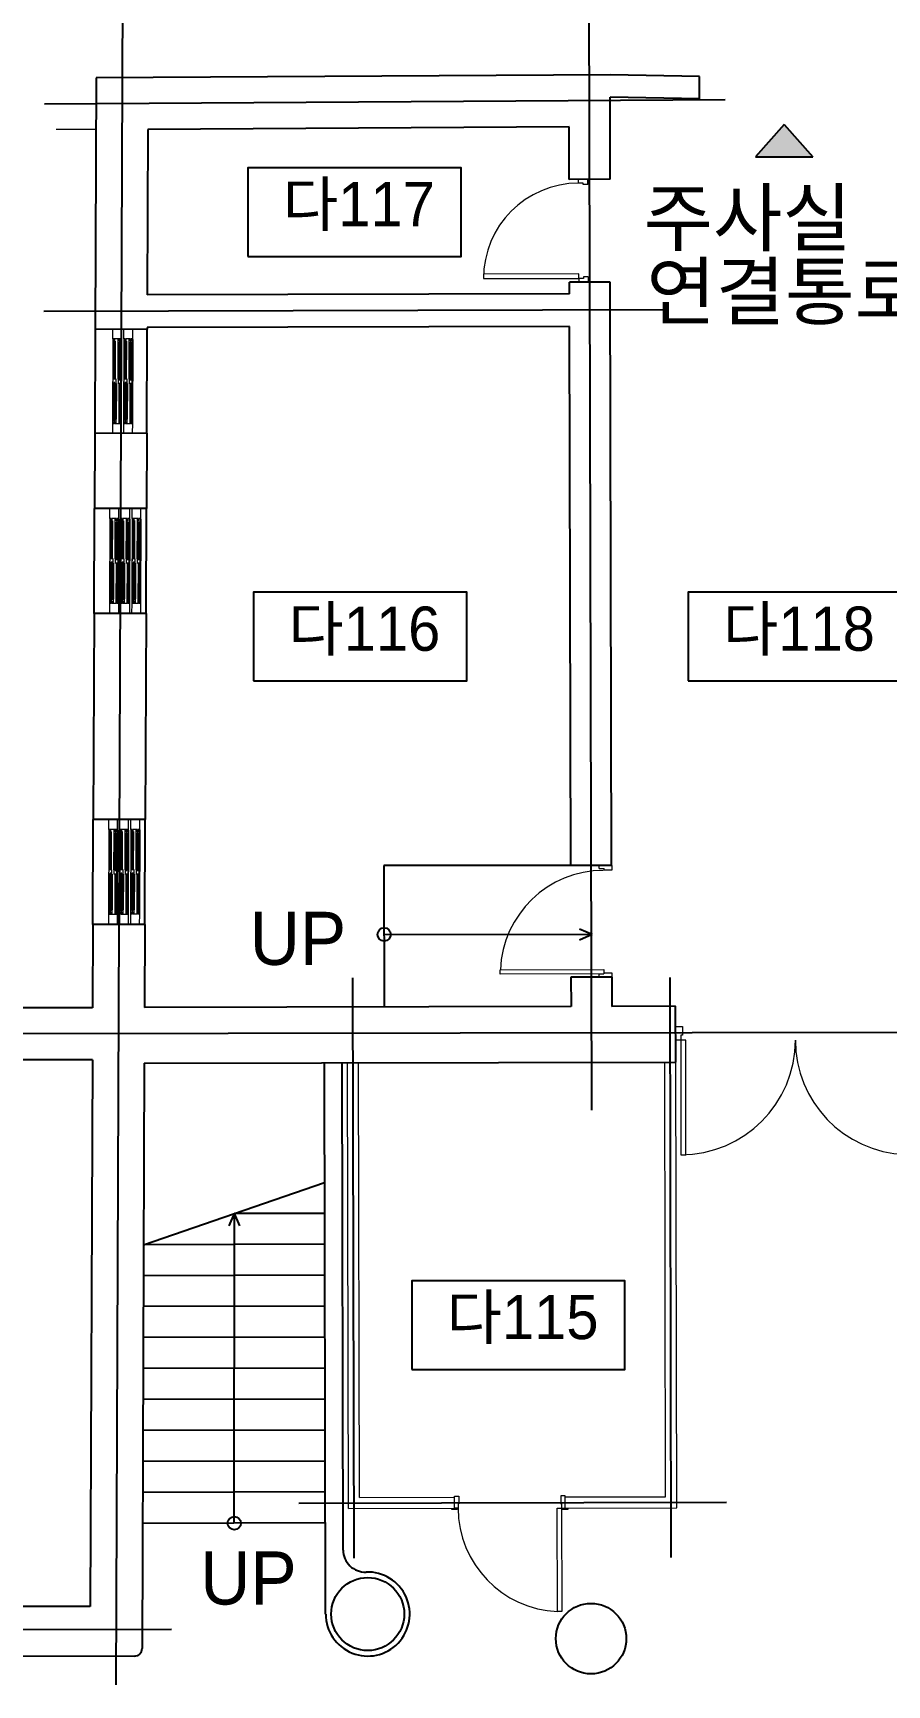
# Model space of a CAD drawing. Header units: millimetres. Extents: x 580267 to 706267, y 28800 to 115200.
# Drawn here: x 654966 to 662689, y 67968 to 82908 of the extents above; entities that cross this region are included whole.
import ezdxf
from ezdxf.enums import TextEntityAlignment as Align

# ---------------------------------------------------------------- set-up
doc = ezdxf.new("R2010")
doc.units = ezdxf.units.MM
doc.header["$LTSCALE"] = 5
doc.linetypes.add('ACAD_ISO03W100', pattern=[30, 12, -18])
for name, color, linetype, lineweight in [('ELE-1 (벽체 마감)', 3, 'Continuous', 9), ('ELE-2 (마감 창호)', 4, 'Continuous', 9), ('HID', 7, 'ACAD_ISO03W100', 9)]:
    doc.layers.add(name, color=color, linetype=linetype, lineweight=lineweight)
for name, color, linetype in [('text', 7, 'Continuous'), ('단면선', 2, 'Continuous'), ('입면', 7, 'Continuous'), ('입면선', 8, 'Continuous'), ('중심선', 1, 'Continuous')]:
    doc.layers.add(name, color=color, linetype=linetype)
doc.styles.get("Standard").update_dxf_attribs({"font": 'Gulim.ttf'})

msp = doc.modelspace()

# ---------------------------------------------------------------- linework, layer by layer
at = {"layer": 'ELE-1 (벽체 마감)'}
for p, q in [((657819.7, 69564), (657810.7, 73595)), ((657919.5, 69664.2), (657910.7, 73595.2)), ((660687.5, 69670.4), (660678.7, 73601.4)), ((660787.7, 69570.6), (660778.7, 73601.6)), ((657919.5, 69664.2), (658778.5, 69666.1)), ((658778.7, 69566.1), (658778.5, 69666.1)), ((659778.5, 69668.4), (660687.5, 69670.4)), ((659778.7, 69568.4), (659778.5, 69668.4)), ((657819.7, 69564), (658778.7, 69566.1)), ((659778.7, 69568.4), (660787.7, 69570.6))]:
    msp.add_line(p, q, dxfattribs=at)
at = {"layer": 'ELE-2 (마감 창호)'}
for p, q in [((659899.8, 81550.7), (659899.8, 81584.7)), ((659984.8, 81537.8), (659984.8, 81584.8)), ((659941.8, 81550.8), (659899.8, 81550.7)), ((659941.8, 81537.8), (659941.8, 81550.8)), ((659984.8, 81537.8), (659941.8, 81537.8)), ((659943.7, 80688.8), (659901.7, 80688.7)), ((659901.7, 80688.7), (659901.8, 80654.7)), ((659986.6, 80701.8), (659943.6, 80701.8)), ((659943.6, 80701.8), (659943.7, 80688.8)), ((659986.6, 80701.8), (659986.8, 80654.8)), ((655687.3, 80142.6), (655687.6, 80229.6)), ((655767.3, 80137.3), (655767.6, 80229.3)), ((655787.3, 80142.8), (655787.6, 80229.8)), ((655867.3, 80137.5), (655867.6, 80229.5)), ((655687.3, 80142.6), (655684.4, 79374.8)), ((655702.3, 80142.6), (655687.3, 80142.6)), ((655702.2, 80122.6), (655702.3, 80142.6)), ((655707.2, 80122.5), (655702.2, 80122.6)), ((655707.2, 80122.5), (655707.3, 80142.5)), ((655747.3, 80142.4), (655707.3, 80142.5)), ((655736.2, 80102.4), (655736.3, 80141.4)), ((655744.7, 80102.4), (655736.2, 80102.4)), ((655746.3, 80141.4), (655736.3, 80141.4)), ((655745.7, 80112.4), (655744.7, 80102.4)), ((655745.1, 80100.4), (655744.7, 80102.4)), ((655746.6, 80099.4), (655745.1, 80100.4)), ((655746.7, 80106.4), (655745.4, 79772.9)), ((655753.7, 80112.4), (655745.7, 80112.4)), ((655746.2, 80121.4), (655746.3, 80141.4)), ((655753.2, 80121.4), (655746.2, 80121.4)), ((655752.7, 80107.4), (655746.7, 80107.4)), ((655747.2, 80122.4), (655747.3, 80142.4)), ((655752.2, 80122.4), (655747.2, 80122.4)), ((655752.7, 80106.4), (655751.4, 79772.9)), ((655752.2, 80122.4), (655752.3, 80142.4)), ((655764.3, 80142.3), (655752.3, 80142.4)), ((655752.6, 80099.4), (655754.1, 80100.4)), ((655753.2, 80121.4), (655753.3, 80141.4)), ((655763.3, 80141.3), (655753.3, 80141.4)), ((655754.7, 80102.4), (655753.7, 80112.4)), ((655754.1, 80100.4), (655754.7, 80102.4)), ((655763.2, 80102.3), (655754.7, 80102.4)), ((655763.3, 80141.3), (655763.2, 80102.3)), ((655764.3, 80137.3), (655764.3, 80142.3)), ((655767.3, 80137.3), (655764.3, 80137.3)), ((655767.3, 80137.3), (655764.4, 79379.5)), ((655787.3, 80142.8), (655784.4, 79375)), ((655802.3, 80142.8), (655787.3, 80142.8)), ((655802.2, 80122.8), (655802.3, 80142.8)), ((655807.2, 80122.8), (655802.2, 80122.8)), ((655807.2, 80122.8), (655807.3, 80142.8)), ((655847.3, 80142.6), (655807.3, 80142.8)), ((655836.2, 80102.7), (655836.3, 80141.7)), ((655844.7, 80102.6), (655836.2, 80102.7)), ((655846.3, 80141.6), (655836.3, 80141.7)), ((655845.7, 80112.6), (655844.7, 80102.6)), ((655845.1, 80100.6), (655844.7, 80102.6)), ((655846.6, 80099.6), (655845.1, 80100.6)), ((655846.7, 80106.6), (655845.4, 79773.1)), ((655853.7, 80112.6), (655845.7, 80112.6)), ((655846.2, 80121.6), (655846.3, 80141.6)), ((655853.2, 80121.6), (655846.2, 80121.6)), ((655852.7, 80107.6), (655846.7, 80107.6)), ((655847.2, 80122.6), (655847.3, 80142.6)), ((655852.2, 80122.6), (655847.2, 80122.6)), ((655852.7, 80106.6), (655851.4, 79773.1)), ((655852.2, 80122.6), (655852.3, 80142.6)), ((655864.3, 80142.5), (655852.3, 80142.6)), ((655852.6, 80099.6), (655854.1, 80100.6)), ((655853.2, 80121.6), (655853.3, 80141.6)), ((655863.3, 80141.6), (655853.3, 80141.6)), ((655854.7, 80102.6), (655853.7, 80112.6)), ((655854.1, 80100.6), (655854.7, 80102.6)), ((655863.2, 80102.6), (655854.7, 80102.6)), ((655863.3, 80141.6), (655863.2, 80102.6)), ((655864.3, 80137.5), (655864.3, 80142.5)), ((655867.3, 80137.5), (655864.3, 80137.5)), ((655867.3, 80137.5), (655864.4, 79379.7)), ((655743.9, 79779.9), (655743.4, 79777.9)), ((655745.4, 79780.9), (655743.9, 79779.9)), ((655751.4, 79780.9), (655752.9, 79779.9)), ((655752.9, 79779.9), (655753.4, 79777.9)), ((655834.9, 79778.2), (655834.8, 79739.2)), ((655834.9, 79778.2), (655834.8, 79739.2)), ((655843.4, 79778.1), (655834.9, 79778.2)), ((655843.9, 79780.1), (655843.4, 79778.1)), ((655844.4, 79768.1), (655843.4, 79778.1)), ((655845.4, 79781.1), (655843.9, 79780.1)), ((655851.4, 79781.1), (655852.9, 79780.1)), ((655853.4, 79778.1), (655852.4, 79768.1)), ((655852.9, 79780.1), (655853.4, 79778.1)), ((655861.9, 79778.1), (655853.4, 79778.1)), ((655861.8, 79739.1), (655861.9, 79778.1)), ((655689.8, 79738.1), (655689.9, 79777.1)), ((655698.3, 79738.1), (655689.8, 79738.1)), ((655716.9, 79777), (655689.9, 79777.1)), ((655699.3, 79748.1), (655698.3, 79738.1)), ((655698.8, 79736.1), (655698.3, 79738.1)), ((655700.3, 79735.1), (655698.8, 79736.1)), ((655700.3, 79743.1), (655699, 79409.7)), ((655707.3, 79748.1), (655699.3, 79748.1)), ((655706.3, 79743.1), (655700.3, 79743.1)), ((655706.3, 79743.1), (655705, 79409.7)), ((655706.3, 79735.1), (655707.8, 79736.1)), ((655707.3, 79748.1), (655708.3, 79738)), ((655707.8, 79736.1), (655708.3, 79738)), ((655716.8, 79738), (655708.3, 79738)), ((655716.8, 79738), (655716.9, 79777)), ((655734.9, 79777.9), (655734.8, 79738.9)), ((655734.9, 79777.9), (655734.8, 79738.9)), ((655761.8, 79738.8), (655734.8, 79738.9)), ((655743.4, 79777.9), (655734.9, 79777.9)), ((655744.4, 79767.9), (655743.4, 79777.9)), ((655752.4, 79767.9), (655744.4, 79767.9)), ((655751.4, 79772.9), (655745.4, 79772.9)), ((655753.4, 79777.9), (655752.4, 79767.9)), ((655761.9, 79777.8), (655753.4, 79777.9)), ((655761.8, 79738.8), (655761.9, 79777.8)), ((655789.8, 79738.3), (655789.9, 79777.3)), ((655798.3, 79738.3), (655789.8, 79738.3)), ((655816.9, 79777.2), (655789.9, 79777.3)), ((655799.3, 79748.3), (655798.3, 79738.3)), ((655798.8, 79736.3), (655798.3, 79738.3)), ((655800.3, 79735.3), (655798.8, 79736.3)), ((655800.3, 79743.3), (655799, 79409.9)), ((655807.3, 79748.3), (655799.3, 79748.3)), ((655806.3, 79743.3), (655800.3, 79743.3)), ((655806.3, 79743.3), (655805, 79409.9)), ((655806.3, 79735.3), (655807.8, 79736.3)), ((655807.3, 79748.3), (655808.3, 79738.3)), ((655807.8, 79736.3), (655808.3, 79738.3)), ((655816.8, 79738.2), (655808.3, 79738.3)), ((655816.8, 79738.2), (655816.9, 79777.2)), ((655861.8, 79739.1), (655834.8, 79739.2)), ((655852.4, 79768.1), (655844.4, 79768.1)), ((655851.4, 79773.1), (655845.4, 79773.1)), ((655684.4, 79374.8), (655684.1, 79287.8)), ((655699.4, 79374.7), (655684.4, 79374.8)), ((655688.5, 79414.8), (655688.4, 79375.8)), ((655698.4, 79375.7), (655688.4, 79375.8)), ((655697, 79414.7), (655688.5, 79414.8)), ((655697.6, 79416.7), (655697, 79414.7)), ((655698, 79404.7), (655697, 79414.7)), ((655699.1, 79417.7), (655697.6, 79416.7)), ((655706, 79404.7), (655698, 79404.7)), ((655698.5, 79395.7), (655698.4, 79375.7)), ((655705.5, 79395.7), (655698.5, 79395.7)), ((655705, 79409.7), (655699, 79409.7)), ((655699.5, 79394.7), (655699.4, 79374.7)), ((655704.5, 79394.7), (655699.5, 79394.7)), ((655704.5, 79394.7), (655704.4, 79374.7)), ((655744.4, 79374.5), (655704.4, 79374.7)), ((655705.1, 79417.7), (655706.6, 79416.7)), ((655705.5, 79395.7), (655705.4, 79375.7)), ((655715.4, 79375.7), (655705.4, 79375.7)), ((655707, 79414.7), (655706, 79404.7)), ((655706.6, 79416.7), (655707, 79414.7)), ((655715.5, 79414.7), (655707, 79414.7)), ((655715.5, 79414.7), (655715.4, 79375.7)), ((655744.5, 79394.5), (655744.4, 79374.5)), ((655749.5, 79394.5), (655744.5, 79394.5)), ((655749.5, 79394.5), (655749.4, 79374.5)), ((655761.4, 79374.5), (655749.4, 79374.5)), ((655764.4, 79379.5), (655761.4, 79379.5)), ((655761.4, 79379.5), (655761.4, 79374.5)), ((655764.4, 79379.5), (655764.1, 79287.5)), ((655784.4, 79375), (655784.1, 79288)), ((655799.4, 79374.9), (655784.4, 79375)), ((655788.6, 79415), (655788.4, 79376)), ((655798.4, 79375.9), (655788.4, 79376)), ((655797.1, 79414.9), (655788.6, 79415)), ((655797.6, 79416.9), (655797.1, 79414.9)), ((655798, 79404.9), (655797.1, 79414.9)), ((655799.1, 79417.9), (655797.6, 79416.9)), ((655806, 79404.9), (655798, 79404.9)), ((655798.5, 79395.9), (655798.4, 79375.9)), ((655805.5, 79395.9), (655798.5, 79395.9)), ((655805, 79409.9), (655799, 79409.9)), ((655799.5, 79394.9), (655799.4, 79374.9)), ((655804.5, 79394.9), (655799.5, 79394.9)), ((655804.5, 79394.9), (655804.4, 79374.9)), ((655844.4, 79374.8), (655804.4, 79374.9)), ((655805.1, 79417.9), (655806.6, 79416.9)), ((655805.5, 79395.9), (655805.4, 79375.9)), ((655815.4, 79375.9), (655805.4, 79375.9)), ((655807.1, 79414.9), (655806, 79404.9)), ((655806.6, 79416.9), (655807.1, 79414.9)), ((655815.6, 79414.9), (655807.1, 79414.9)), ((655815.6, 79414.9), (655815.4, 79375.9)), ((655844.5, 79394.8), (655844.4, 79374.8)), ((655849.5, 79394.7), (655844.5, 79394.8)), ((655849.5, 79394.7), (655849.4, 79374.7)), ((655861.4, 79374.7), (655849.4, 79374.7)), ((655864.4, 79379.7), (655861.4, 79379.7)), ((655861.4, 79379.7), (655861.4, 79374.7)), ((655864.4, 79379.7), (655864.1, 79287.7)), ((655661.2, 78517.6), (655661.5, 78608.2)), ((655741.1, 78512.2), (655741.5, 78608.3)), ((655761.2, 78517.8), (655761.5, 78608.4)), ((655841.1, 78512.5), (655841.5, 78608.6)), ((655861.2, 78518.2), (655861.5, 78608.6)), ((655941.1, 78512.8), (655941.5, 78608.8)), ((655661.2, 78517.6), (655658.2, 77749.7)), ((655676.2, 78517.5), (655661.2, 78517.6)), ((655676.1, 78497.5), (655676.2, 78517.5)), ((655681.1, 78497.5), (655676.1, 78497.5)), ((655681.1, 78497.5), (655681.2, 78517.5)), ((655721.2, 78517.3), (655681.2, 78517.5)), ((655710, 78477.4), (655710.1, 78516.4)), ((655718.5, 78477.3), (655710, 78477.4)), ((655720.1, 78516.3), (655710.1, 78516.4)), ((655719.5, 78487.3), (655718.5, 78477.3)), ((655719, 78475.3), (655718.5, 78477.3)), ((655720.5, 78474.3), (655719, 78475.3)), ((655720.5, 78481.3), (655719.3, 78147.8)), ((655727.5, 78487.3), (655719.5, 78487.3)), ((655720.1, 78496.3), (655720.1, 78516.3)), ((655727.1, 78496.3), (655720.1, 78496.3)), ((655726.5, 78482.3), (655720.5, 78482.3)), ((655721.1, 78497.3), (655721.2, 78517.3)), ((655726.1, 78497.3), (655721.1, 78497.3)), ((655726.5, 78481.3), (655725.3, 78147.8)), ((655726.1, 78497.3), (655726.2, 78517.3)), ((655738.2, 78517.3), (655726.2, 78517.3)), ((655726.5, 78474.3), (655728, 78475.3)), ((655737.1, 78516.3), (655727.1, 78516.3)), ((655727.1, 78496.3), (655727.1, 78516.3)), ((655728.5, 78477.3), (655727.5, 78487.3)), ((655728, 78475.3), (655728.5, 78477.3)), ((655737, 78477.3), (655728.5, 78477.3)), ((655737.1, 78516.3), (655737, 78477.3)), ((655738.1, 78512.3), (655738.2, 78517.3)), ((655741.1, 78512.2), (655738.1, 78512.3)), ((655741.1, 78512.2), (655738.3, 77754.4)), ((655761.2, 78517.8), (655758.2, 77749.9)), ((655776.2, 78517.7), (655761.2, 78517.8)), ((655776.1, 78497.7), (655776.2, 78517.7)), ((655781.1, 78497.7), (655776.1, 78497.7)), ((655781.1, 78497.7), (655781.2, 78517.7)), ((655821.2, 78517.5), (655781.2, 78517.7)), ((655810, 78477.6), (655810.2, 78516.6)), ((655818.5, 78477.6), (655810, 78477.6)), ((655820.2, 78516.6), (655810.2, 78516.6)), ((655819.5, 78487.6), (655818.5, 78477.6)), ((655819, 78475.6), (655818.5, 78477.6)), ((655820.5, 78474.6), (655819, 78475.6)), ((655820.5, 78481.6), (655819.3, 78148.1)), ((655827.5, 78487.5), (655819.5, 78487.6)), ((655820.1, 78496.6), (655820.2, 78516.6)), ((655827.1, 78496.5), (655820.1, 78496.6)), ((655826.5, 78482.5), (655820.5, 78482.6)), ((655821.1, 78497.5), (655821.2, 78517.5)), ((655826.1, 78497.5), (655821.1, 78497.5)), ((655826.5, 78481.5), (655825.3, 78148)), ((655826.1, 78497.5), (655826.2, 78517.5)), ((655838.2, 78517.5), (655826.2, 78517.5)), ((655826.5, 78474.5), (655828, 78475.5)), ((655827.1, 78496.5), (655827.2, 78516.5)), ((655837.2, 78516.5), (655827.2, 78516.5)), ((655828.5, 78477.5), (655827.5, 78487.5)), ((655828, 78475.5), (655828.5, 78477.5)), ((655837, 78477.5), (655828.5, 78477.5)), ((655837.2, 78516.5), (655837, 78477.5)), ((655838.1, 78512.5), (655838.2, 78517.5)), ((655841.1, 78512.5), (655838.1, 78512.5)), ((655841.1, 78512.5), (655838.3, 77754.6)), ((655861.2, 78518.2), (655858.3, 77750.3)), ((655876.2, 78518.1), (655861.2, 78518.2)), ((655876.1, 78498.1), (655876.2, 78518.1)), ((655881.1, 78498.1), (655876.1, 78498.1)), ((655881.1, 78498.1), (655881.2, 78518.1)), ((655921.2, 78517.9), (655881.2, 78518.1)), ((655910, 78478), (655910.2, 78517)), ((655918.5, 78477.9), (655910, 78478)), ((655920.2, 78516.9), (655910.2, 78517)), ((655919.5, 78487.9), (655918.5, 78477.9)), ((655919, 78475.9), (655918.5, 78477.9)), ((655920.5, 78474.9), (655919, 78475.9)), ((655920.5, 78481.9), (655919.3, 78148.4)), ((655927.5, 78487.9), (655919.5, 78487.9)), ((655920.1, 78496.9), (655920.2, 78516.9)), ((655927.1, 78496.9), (655920.1, 78496.9)), ((655926.5, 78482.9), (655920.5, 78482.9)), ((655921.1, 78497.9), (655921.2, 78517.9)), ((655926.1, 78497.9), (655921.1, 78497.9)), ((655926.5, 78481.9), (655925.3, 78148.4)), ((655926.1, 78497.9), (655926.2, 78517.9)), ((655938.2, 78517.9), (655926.2, 78517.9)), ((655926.5, 78474.9), (655928, 78475.9)), ((655927.1, 78496.9), (655927.2, 78516.9)), ((655937.2, 78516.9), (655927.2, 78516.9)), ((655928.5, 78477.9), (655927.5, 78487.9)), ((655928, 78475.9), (655928.5, 78477.9)), ((655937, 78477.9), (655928.5, 78477.9)), ((655937.2, 78516.9), (655937, 78477.9)), ((655938.1, 78512.9), (655938.2, 78517.9)), ((655941.1, 78512.8), (655938.1, 78512.9)), ((655941.1, 78512.8), (655938.3, 77755)), ((655663.6, 78113.1), (655663.8, 78152.1)), ((655690.8, 78152), (655663.8, 78152.1)), ((655690.6, 78113), (655690.8, 78152)), ((655708.8, 78152.9), (655708.6, 78113.9)), ((655708.8, 78152.9), (655708.6, 78113.9)), ((655717.3, 78152.9), (655708.8, 78152.9)), ((655717.8, 78154.9), (655717.3, 78152.9)), ((655718.2, 78142.9), (655717.3, 78152.9)), ((655719.3, 78155.8), (655717.8, 78154.9)), ((655726.2, 78142.8), (655718.2, 78142.9)), ((655725.3, 78147.8), (655719.3, 78147.8)), ((655725.3, 78155.8), (655726.8, 78154.8)), ((655727.3, 78152.8), (655726.2, 78142.8)), ((655726.8, 78154.8), (655727.3, 78152.8)), ((655735.8, 78152.8), (655727.3, 78152.8)), ((655735.6, 78113.8), (655735.8, 78152.8)), ((655763.6, 78113.3), (655763.8, 78152.3)), ((655790.8, 78152.2), (655763.8, 78152.3)), ((655790.6, 78113.2), (655790.8, 78152.2)), ((655808.8, 78153.1), (655808.6, 78114.1)), ((655808.8, 78153.1), (655808.6, 78114.1)), ((655817.3, 78153.1), (655808.8, 78153.1)), ((655817.8, 78155.1), (655817.3, 78153.1)), ((655818.2, 78143.1), (655817.3, 78153.1)), ((655819.3, 78156.1), (655817.8, 78155.1)), ((655826.2, 78143), (655818.2, 78143.1)), ((655825.3, 78148), (655819.3, 78148.1)), ((655825.3, 78156), (655826.8, 78155)), ((655827.3, 78153), (655826.2, 78143)), ((655826.8, 78155), (655827.3, 78153)), ((655835.8, 78153), (655827.3, 78153)), ((655835.6, 78114), (655835.8, 78153)), ((655863.6, 78113.7), (655863.8, 78152.7)), ((655890.8, 78152.6), (655863.8, 78152.7)), ((655890.6, 78113.6), (655890.8, 78152.6)), ((655908.8, 78153.5), (655908.6, 78114.5)), ((655908.8, 78153.5), (655908.6, 78114.5)), ((655917.3, 78153.5), (655908.8, 78153.5)), ((655917.8, 78155.5), (655917.3, 78153.5)), ((655918.2, 78143.4), (655917.3, 78153.5)), ((655919.3, 78156.4), (655917.8, 78155.5)), ((655926.2, 78143.4), (655918.2, 78143.4)), ((655925.3, 78148.4), (655919.3, 78148.4)), ((655925.3, 78156.4), (655926.8, 78155.4)), ((655927.3, 78153.4), (655926.2, 78143.4)), ((655926.8, 78155.4), (655927.3, 78153.4)), ((655935.8, 78153.4), (655927.3, 78153.4)), ((655935.6, 78114.4), (655935.8, 78153.4)), ((655672.1, 78113), (655663.6, 78113.1)), ((655673.2, 78123), (655672.1, 78113)), ((655672.6, 78111), (655672.1, 78113)), ((655674.1, 78110), (655672.6, 78111)), ((655674.1, 78118), (655672.9, 77784.7)), ((655681.2, 78123), (655673.2, 78123)), ((655680.1, 78118), (655674.1, 78118)), ((655680.1, 78118), (655678.9, 77784.6)), ((655680.1, 78110), (655681.6, 78111)), ((655681.2, 78123), (655682.1, 78113)), ((655681.6, 78111), (655682.1, 78113)), ((655690.6, 78113), (655682.1, 78113)), ((655735.6, 78113.8), (655708.6, 78113.9)), ((655772.1, 78113.2), (655763.6, 78113.3)), ((655773.2, 78123.2), (655772.1, 78113.2)), ((655772.6, 78111.2), (655772.1, 78113.2)), ((655774.1, 78110.2), (655772.6, 78111.2)), ((655774.1, 78118.2), (655772.9, 77784.9)), ((655781.2, 78123.2), (655773.2, 78123.2)), ((655780.1, 78118.2), (655774.1, 78118.2)), ((655780.1, 78118.2), (655778.9, 77784.9)), ((655780.1, 78110.2), (655781.6, 78111.2)), ((655781.2, 78123.2), (655782.1, 78113.2)), ((655781.6, 78111.2), (655782.1, 78113.2)), ((655790.6, 78113.2), (655782.1, 78113.2)), ((655835.6, 78114), (655808.6, 78114.1)), ((655872.1, 78113.6), (655863.6, 78113.7)), ((655873.2, 78123.6), (655872.1, 78113.6)), ((655872.6, 78111.6), (655872.1, 78113.6)), ((655874.1, 78110.6), (655872.6, 78111.6)), ((655874.1, 78118.6), (655872.9, 77785.3)), ((655881.2, 78123.6), (655873.2, 78123.6)), ((655880.1, 78118.6), (655874.1, 78118.6)), ((655880.1, 78118.6), (655878.9, 77785.2)), ((655880.1, 78110.6), (655881.6, 78111.6)), ((655881.2, 78123.6), (655882.1, 78113.6)), ((655881.6, 78111.6), (655882.1, 78113.6)), ((655890.6, 78113.6), (655882.1, 78113.6)), ((655935.6, 78114.4), (655908.6, 78114.5)), ((655658.2, 77749.7), (655657.9, 77658.1)), ((655673.2, 77749.7), (655658.2, 77749.7)), ((655662.4, 77789.7), (655662.3, 77750.7)), ((655672.3, 77750.7), (655662.3, 77750.7)), ((655670.9, 77789.7), (655662.4, 77789.7)), ((655671.4, 77791.7), (655670.9, 77789.7)), ((655671.9, 77779.7), (655670.9, 77789.7)), ((655672.9, 77792.7), (655671.4, 77791.7)), ((655679.9, 77779.6), (655671.9, 77779.7)), ((655679.3, 77770.6), (655672.3, 77770.7)), ((655672.3, 77770.7), (655672.3, 77750.7)), ((655678.9, 77784.6), (655672.9, 77784.7)), ((655673.3, 77769.7), (655673.2, 77749.7)), ((655678.3, 77769.6), (655673.3, 77769.7)), ((655678.3, 77769.6), (655678.2, 77749.6)), ((655718.2, 77749.5), (655678.2, 77749.6)), ((655678.9, 77792.6), (655680.4, 77791.6)), ((655679.3, 77770.6), (655679.3, 77750.6)), ((655689.3, 77750.6), (655679.3, 77750.6)), ((655680.9, 77789.6), (655679.9, 77779.6)), ((655680.4, 77791.6), (655680.9, 77789.6)), ((655689.4, 77789.6), (655680.9, 77789.6)), ((655689.4, 77789.6), (655689.3, 77750.6)), ((655718.3, 77769.5), (655718.2, 77749.5)), ((655723.3, 77769.5), (655718.3, 77769.5)), ((655723.3, 77769.5), (655723.2, 77749.5)), ((655735.2, 77749.4), (655723.2, 77749.5)), ((655735.3, 77754.4), (655735.2, 77749.4)), ((655738.3, 77754.4), (655735.3, 77754.4)), ((655738.3, 77754.4), (655737.9, 77658.3)), ((655758.2, 77749.9), (655757.9, 77658.4)), ((655773.2, 77749.9), (655758.2, 77749.9)), ((655762.4, 77789.9), (655762.3, 77750.9)), ((655772.3, 77750.9), (655762.3, 77750.9)), ((655770.9, 77789.9), (655762.4, 77789.9)), ((655771.4, 77791.9), (655770.9, 77789.9)), ((655771.9, 77779.9), (655770.9, 77789.9)), ((655772.9, 77792.9), (655771.4, 77791.9)), ((655779.9, 77779.9), (655771.9, 77779.9)), ((655779.3, 77770.9), (655772.3, 77770.9)), ((655772.3, 77770.9), (655772.3, 77750.9)), ((655778.9, 77784.9), (655772.9, 77784.9)), ((655773.3, 77769.9), (655773.2, 77749.9)), ((655778.3, 77769.9), (655773.3, 77769.9)), ((655778.3, 77769.9), (655778.2, 77749.9)), ((655818.2, 77749.7), (655778.2, 77749.9)), ((655778.9, 77792.9), (655780.4, 77791.8)), ((655779.3, 77770.9), (655779.3, 77750.9)), ((655789.3, 77750.8), (655779.3, 77750.9)), ((655780.9, 77789.8), (655779.9, 77779.9)), ((655780.4, 77791.8), (655780.9, 77789.8)), ((655789.4, 77789.8), (655780.9, 77789.8)), ((655789.4, 77789.8), (655789.3, 77750.8)), ((655818.3, 77769.7), (655818.2, 77749.7)), ((655823.3, 77769.7), (655818.3, 77769.7)), ((655823.3, 77769.7), (655823.2, 77749.7)), ((655835.2, 77749.6), (655823.2, 77749.7)), ((655835.3, 77754.6), (655835.2, 77749.6)), ((655838.3, 77754.6), (655835.3, 77754.6)), ((655838.3, 77754.6), (655837.9, 77658.5)), ((655858.3, 77750.3), (655857.9, 77658.6)), ((655873.3, 77750.3), (655858.3, 77750.3)), ((655862.4, 77790.3), (655862.3, 77751.3)), ((655872.3, 77751.3), (655862.3, 77751.3)), ((655870.9, 77790.3), (655862.4, 77790.3)), ((655871.4, 77792.3), (655870.9, 77790.3)), ((655871.9, 77780.3), (655870.9, 77790.3)), ((655872.9, 77793.3), (655871.4, 77792.3)), ((655879.9, 77780.2), (655871.9, 77780.3)), ((655879.3, 77771.2), (655872.3, 77771.3)), ((655872.3, 77771.3), (655872.3, 77751.3)), ((655878.9, 77785.2), (655872.9, 77785.3)), ((655878.3, 77770.2), (655873.3, 77770.3)), ((655873.3, 77770.3), (655873.3, 77750.3)), ((655878.3, 77770.2), (655878.3, 77750.2)), ((655918.3, 77750.1), (655878.3, 77750.2)), ((655878.9, 77793.2), (655880.4, 77792.2)), ((655879.3, 77771.2), (655879.3, 77751.2)), ((655889.3, 77751.2), (655879.3, 77751.2)), ((655880.9, 77790.2), (655879.9, 77780.2)), ((655880.4, 77792.2), (655880.9, 77790.2)), ((655889.4, 77790.2), (655880.9, 77790.2)), ((655889.4, 77790.2), (655889.3, 77751.2)), ((655923.3, 77770.1), (655918.3, 77770.1)), ((655918.3, 77770.1), (655918.3, 77750.1)), ((655923.3, 77770.1), (655923.3, 77750.1)), ((655935.3, 77750), (655923.3, 77750.1)), ((655938.3, 77755), (655935.3, 77755)), ((655935.3, 77755), (655935.3, 77750)), ((655938.3, 77755), (655937.9, 77658.8)), ((655650.5, 75705.5), (655650.9, 75796.1)), ((655730.5, 75700.2), (655730.9, 75796.3)), ((655750.5, 75705.7), (655750.9, 75796.3)), ((655830.5, 75700.4), (655830.9, 75796.5)), ((655850.5, 75706.1), (655850.9, 75796.6)), ((655930.5, 75700.8), (655930.9, 75796.8)), ((655650.5, 75705.5), (655647.6, 74937.7)), ((655665.5, 75705.5), (655650.5, 75705.5)), ((655665.4, 75685.5), (655665.5, 75705.5)), ((655670.4, 75685.4), (655665.4, 75685.5)), ((655670.4, 75685.4), (655670.5, 75705.4)), ((655710.5, 75705.3), (655670.5, 75705.4)), ((655699.4, 75665.3), (655699.5, 75704.3)), ((655707.9, 75665.3), (655699.4, 75665.3)), ((655709.5, 75704.3), (655699.5, 75704.3)), ((655708.9, 75675.3), (655707.9, 75665.3)), ((655708.4, 75663.3), (655707.9, 75665.3)), ((655709.8, 75662.3), (655708.4, 75663.3)), ((655709.9, 75669.3), (655708.6, 75335.8)), ((655716.9, 75675.3), (655708.9, 75675.3)), ((655709.4, 75684.3), (655709.5, 75704.3)), ((655716.4, 75684.3), (655709.4, 75684.3)), ((655715.9, 75670.3), (655709.9, 75670.3)), ((655710.4, 75685.3), (655710.5, 75705.3)), ((655715.4, 75685.3), (655710.4, 75685.3)), ((655715.9, 75669.3), (655714.6, 75335.8)), ((655715.4, 75685.3), (655715.5, 75705.3)), ((655727.5, 75705.2), (655715.5, 75705.3)), ((655715.8, 75662.3), (655717.4, 75663.3)), ((655716.4, 75684.3), (655716.5, 75704.3)), ((655726.5, 75704.2), (655716.5, 75704.3)), ((655717.9, 75665.3), (655716.9, 75675.3)), ((655717.4, 75663.3), (655717.9, 75665.3)), ((655726.4, 75665.2), (655717.9, 75665.3)), ((655726.5, 75704.2), (655726.4, 75665.2)), ((655727.5, 75700.2), (655727.5, 75705.2)), ((655730.5, 75700.2), (655727.5, 75700.2)), ((655730.5, 75700.2), (655727.6, 74942.4)), ((655750.5, 75705.7), (655747.6, 74937.9)), ((655765.5, 75705.7), (655750.5, 75705.7)), ((655765.4, 75685.7), (655765.5, 75705.7)), ((655770.4, 75685.7), (655765.4, 75685.7)), ((655770.4, 75685.7), (655770.5, 75705.7)), ((655810.5, 75705.5), (655770.5, 75705.7)), ((655799.4, 75665.6), (655799.5, 75704.6)), ((655807.9, 75665.5), (655799.4, 75665.6)), ((655809.5, 75704.5), (655799.5, 75704.6)), ((655808.9, 75675.5), (655807.9, 75665.5)), ((655808.4, 75663.5), (655807.9, 75665.5)), ((655809.8, 75662.5), (655808.4, 75663.5)), ((655809.9, 75669.5), (655808.6, 75336)), ((655816.9, 75675.5), (655808.9, 75675.5)), ((655809.4, 75684.5), (655809.5, 75704.5)), ((655816.4, 75684.5), (655809.4, 75684.5)), ((655815.9, 75670.5), (655809.9, 75670.5)), ((655810.4, 75685.5), (655810.5, 75705.5)), ((655815.4, 75685.5), (655810.4, 75685.5)), ((655815.9, 75669.5), (655814.6, 75336)), ((655815.4, 75685.5), (655815.5, 75705.5)), ((655827.5, 75705.5), (655815.5, 75705.5)), ((655815.8, 75662.5), (655817.4, 75663.5)), ((655816.4, 75684.5), (655816.5, 75704.5)), ((655826.5, 75704.5), (655816.5, 75704.5)), ((655817.9, 75665.5), (655816.9, 75675.5)), ((655817.4, 75663.5), (655817.9, 75665.5)), ((655826.4, 75665.5), (655817.9, 75665.5)), ((655826.5, 75704.5), (655826.4, 75665.5)), ((655827.5, 75700.5), (655827.5, 75705.5)), ((655830.5, 75700.4), (655827.5, 75700.5)), ((655830.5, 75700.4), (655827.6, 74942.6)), ((655850.5, 75706.1), (655847.6, 74938.3)), ((655865.5, 75706.1), (655850.5, 75706.1)), ((655865.4, 75686.1), (655865.5, 75706.1)), ((655870.4, 75686), (655865.4, 75686.1)), ((655870.4, 75686), (655870.5, 75706)), ((655910.5, 75705.9), (655870.5, 75706)), ((655899.4, 75665.9), (655899.5, 75704.9)), ((655907.9, 75665.9), (655899.4, 75665.9)), ((655909.5, 75704.9), (655899.5, 75704.9)), ((655908.9, 75675.9), (655907.9, 75665.9)), ((655908.4, 75663.9), (655907.9, 75665.9)), ((655909.9, 75662.9), (655908.4, 75663.9)), ((655909.9, 75669.9), (655908.6, 75336.4)), ((655916.9, 75675.9), (655908.9, 75675.9)), ((655909.4, 75684.9), (655909.5, 75704.9)), ((655916.4, 75684.9), (655909.4, 75684.9)), ((655915.9, 75670.9), (655909.9, 75670.9)), ((655910.4, 75685.9), (655910.5, 75705.9)), ((655915.4, 75685.9), (655910.4, 75685.9)), ((655915.9, 75669.9), (655914.6, 75336.4)), ((655915.4, 75685.9), (655915.5, 75705.9)), ((655927.5, 75705.8), (655915.5, 75705.9)), ((655915.9, 75662.9), (655917.4, 75663.9)), ((655916.4, 75684.9), (655916.5, 75704.9)), ((655926.5, 75704.8), (655916.5, 75704.9)), ((655917.9, 75665.9), (655916.9, 75675.9)), ((655917.4, 75663.9), (655917.9, 75665.9)), ((655926.4, 75665.8), (655917.9, 75665.9)), ((655926.5, 75704.8), (655926.4, 75665.8)), ((655927.5, 75700.8), (655927.5, 75705.8)), ((655930.5, 75700.8), (655927.5, 75700.8)), ((655930.5, 75700.8), (655927.6, 74943)), ((655653, 75301), (655653.1, 75340)), ((655661.5, 75301), (655653, 75301)), ((655680.1, 75339.9), (655653.1, 75340)), ((655662.5, 75311), (655661.5, 75301)), ((655662, 75299), (655661.5, 75301)), ((655663.5, 75298), (655662, 75299)), ((655663.5, 75306), (655662.2, 74972.6)), ((655670.5, 75311), (655662.5, 75311)), ((655669.5, 75306), (655663.5, 75306)), ((655669.5, 75306), (655668.2, 74972.6)), ((655669.5, 75298), (655671, 75299)), ((655670.5, 75311), (655671.5, 75301)), ((655671, 75299), (655671.5, 75301)), ((655680, 75300.9), (655671.5, 75301)), ((655680, 75300.9), (655680.1, 75339.9)), ((655698.1, 75340.9), (655698, 75301.9)), ((655698.1, 75340.9), (655698, 75301.9)), ((655725, 75301.8), (655698, 75301.9)), ((655706.6, 75340.8), (655698.1, 75340.9)), ((655707.1, 75342.8), (655706.6, 75340.8)), ((655707.6, 75330.8), (655706.6, 75340.8)), ((655708.6, 75343.8), (655707.1, 75342.8)), ((655715.6, 75330.8), (655707.6, 75330.8)), ((655714.6, 75335.8), (655708.6, 75335.8)), ((655714.6, 75343.8), (655716.1, 75342.8)), ((655716.6, 75340.8), (655715.6, 75330.8)), ((655716.1, 75342.8), (655716.6, 75340.8)), ((655725.1, 75340.8), (655716.6, 75340.8)), ((655725, 75301.8), (655725.1, 75340.8)), ((655753, 75301.3), (655753.1, 75340.2)), ((655761.5, 75301.2), (655753, 75301.3)), ((655780.1, 75340.1), (655753.1, 75340.2)), ((655762.5, 75311.2), (655761.5, 75301.2)), ((655762, 75299.2), (655761.5, 75301.2)), ((655763.5, 75298.2), (655762, 75299.2)), ((655763.5, 75306.2), (655762.2, 74972.8)), ((655770.5, 75311.2), (655762.5, 75311.2)), ((655769.5, 75306.2), (655763.5, 75306.2)), ((655769.5, 75306.2), (655768.2, 74972.8)), ((655769.5, 75298.2), (655771, 75299.2)), ((655770.5, 75311.2), (655771.5, 75301.2)), ((655771, 75299.2), (655771.5, 75301.2)), ((655780, 75301.1), (655771.5, 75301.2)), ((655780, 75301.1), (655780.1, 75340.1)), ((655798.1, 75341.1), (655798, 75302.1)), ((655798.1, 75341.1), (655798, 75302.1)), ((655825, 75302), (655798, 75302.1)), ((655806.6, 75341), (655798.1, 75341.1)), ((655807.1, 75343), (655806.6, 75341)), ((655807.6, 75331), (655806.6, 75341)), ((655808.6, 75344), (655807.1, 75343)), ((655815.6, 75331), (655807.6, 75331)), ((655814.6, 75336), (655808.6, 75336)), ((655814.6, 75344), (655816.1, 75343)), ((655816.6, 75341), (655815.6, 75331)), ((655816.1, 75343), (655816.6, 75341)), ((655825.1, 75341), (655816.6, 75341)), ((655825, 75302), (655825.1, 75341)), ((655853, 75301.6), (655853.1, 75340.6)), ((655861.5, 75301.6), (655853, 75301.6)), ((655880.1, 75340.5), (655853.1, 75340.6)), ((655862.5, 75311.6), (655861.5, 75301.6)), ((655862, 75299.6), (655861.5, 75301.6)), ((655863.5, 75298.6), (655862, 75299.6)), ((655863.5, 75306.6), (655862.2, 74973.2)), ((655870.5, 75311.6), (655862.5, 75311.6)), ((655869.5, 75306.6), (655863.5, 75306.6)), ((655869.5, 75306.6), (655868.2, 74973.2)), ((655869.5, 75298.6), (655871, 75299.6)), ((655870.5, 75311.6), (655871.5, 75301.6)), ((655871, 75299.6), (655871.5, 75301.6)), ((655880, 75301.5), (655871.5, 75301.6)), ((655880, 75301.5), (655880.1, 75340.5)), ((655898.1, 75341.5), (655898, 75302.5)), ((655898.1, 75341.5), (655898, 75302.5)), ((655925, 75302.4), (655898, 75302.5)), ((655906.6, 75341.4), (655898.1, 75341.5)), ((655907.1, 75343.4), (655906.6, 75341.4)), ((655907.6, 75331.4), (655906.6, 75341.4)), ((655908.6, 75344.4), (655907.1, 75343.4)), ((655915.6, 75331.4), (655907.6, 75331.4)), ((655914.6, 75336.4), (655908.6, 75336.4)), ((655914.6, 75344.4), (655916.1, 75343.4)), ((655916.6, 75341.4), (655915.6, 75331.4)), ((655916.1, 75343.4), (655916.6, 75341.4)), ((655925.1, 75341.4), (655916.6, 75341.4)), ((655925, 75302.4), (655925.1, 75341.4)), ((660086.1, 75351.6), (660086.2, 75380.6)), ((660086.1, 75351.6), (660130.1, 75351.5)), ((660086.2, 75380.6), (660203.2, 75380.3)), ((660130.1, 75341.5), (660130.1, 75351.5)), ((660130.1, 75341.5), (660203.1, 75341.3)), ((660203.1, 75341.3), (660203.2, 75380.3)), ((655647.6, 74937.7), (655647.3, 74846.1)), ((655662.6, 74937.6), (655647.6, 74937.7)), ((655651.8, 74977.7), (655651.6, 74938.7)), ((655661.6, 74938.6), (655651.6, 74938.7)), ((655660.3, 74977.6), (655651.8, 74977.7)), ((655660.8, 74979.6), (655660.3, 74977.6)), ((655661.2, 74967.6), (655660.3, 74977.6)), ((655662.3, 74980.6), (655660.8, 74979.6)), ((655669.2, 74967.6), (655661.2, 74967.6)), ((655661.7, 74958.6), (655661.6, 74938.6)), ((655668.7, 74958.6), (655661.7, 74958.6)), ((655668.2, 74972.6), (655662.2, 74972.6)), ((655662.7, 74957.6), (655662.6, 74937.6)), ((655667.7, 74957.6), (655662.7, 74957.6)), ((655667.7, 74957.6), (655667.6, 74937.6)), ((655707.6, 74937.5), (655667.6, 74937.6)), ((655668.3, 74980.6), (655669.8, 74979.6)), ((655668.7, 74958.6), (655668.6, 74938.6)), ((655678.6, 74938.6), (655668.6, 74938.6)), ((655670.3, 74977.6), (655669.2, 74967.6)), ((655669.8, 74979.6), (655670.3, 74977.6)), ((655678.8, 74977.6), (655670.3, 74977.6)), ((655678.8, 74977.6), (655678.6, 74938.6)), ((655707.7, 74957.5), (655707.6, 74937.5)), ((655712.7, 74957.4), (655707.7, 74957.5)), ((655712.7, 74957.4), (655712.6, 74937.4)), ((655724.6, 74937.4), (655712.6, 74937.4)), ((655727.6, 74942.4), (655724.6, 74942.4)), ((655724.6, 74942.4), (655724.6, 74937.4)), ((655727.6, 74942.4), (655727.3, 74846.3)), ((655747.6, 74937.9), (655747.3, 74846.3)), ((655762.6, 74937.8), (655747.6, 74937.9)), ((655751.8, 74977.9), (655751.6, 74938.9)), ((655761.6, 74938.8), (655751.6, 74938.9)), ((655760.3, 74977.9), (655751.8, 74977.9)), ((655760.8, 74979.9), (655760.3, 74977.9)), ((655761.2, 74967.9), (655760.3, 74977.9)), ((655762.3, 74980.8), (655760.8, 74979.9)), ((655769.2, 74967.8), (655761.2, 74967.9)), ((655761.7, 74958.8), (655761.6, 74938.8)), ((655768.7, 74958.8), (655761.7, 74958.8)), ((655768.2, 74972.8), (655762.2, 74972.8)), ((655762.7, 74957.8), (655762.6, 74937.8)), ((655767.7, 74957.8), (655762.7, 74957.8)), ((655767.7, 74957.8), (655767.6, 74937.8)), ((655807.6, 74937.7), (655767.6, 74937.8)), ((655768.3, 74980.8), (655769.8, 74979.8)), ((655768.7, 74958.8), (655768.6, 74938.8)), ((655778.6, 74938.8), (655768.6, 74938.8)), ((655770.3, 74977.8), (655769.2, 74967.8)), ((655769.8, 74979.8), (655770.3, 74977.8)), ((655778.8, 74977.8), (655770.3, 74977.8)), ((655778.8, 74977.8), (655778.6, 74938.8)), ((655807.7, 74957.7), (655807.6, 74937.7)), ((655812.7, 74957.7), (655807.7, 74957.7)), ((655812.7, 74957.7), (655812.6, 74937.7)), ((655824.6, 74937.6), (655812.6, 74937.7)), ((655827.6, 74942.6), (655824.6, 74942.6)), ((655824.6, 74942.6), (655824.6, 74937.6)), ((655827.6, 74942.6), (655827.3, 74846.5)), ((655847.6, 74938.3), (655847.3, 74846.6)), ((655862.6, 74938.2), (655847.6, 74938.3)), ((655851.8, 74978.3), (655851.6, 74939.3)), ((655861.6, 74939.2), (655851.6, 74939.3)), ((655860.3, 74978.2), (655851.8, 74978.3)), ((655860.8, 74980.2), (655860.3, 74978.2)), ((655861.2, 74968.2), (655860.3, 74978.2)), ((655862.3, 74981.2), (655860.8, 74980.2)), ((655869.2, 74968.2), (655861.2, 74968.2)), ((655861.7, 74959.2), (655861.6, 74939.2)), ((655868.7, 74959.2), (655861.7, 74959.2)), ((655868.2, 74973.2), (655862.2, 74973.2)), ((655862.7, 74958.2), (655862.6, 74938.2)), ((655867.7, 74958.2), (655862.7, 74958.2)), ((655867.7, 74958.2), (655867.6, 74938.2)), ((655907.6, 74938), (655867.6, 74938.2)), ((655868.3, 74981.2), (655869.8, 74980.2)), ((655868.7, 74959.2), (655868.6, 74939.2)), ((655878.6, 74939.2), (655868.6, 74939.2)), ((655870.3, 74978.2), (655869.2, 74968.2)), ((655869.8, 74980.2), (655870.3, 74978.2)), ((655878.8, 74978.2), (655870.3, 74978.2)), ((655878.8, 74978.2), (655878.6, 74939.2)), ((655907.7, 74958), (655907.6, 74938)), ((655912.7, 74958), (655907.7, 74958)), ((655912.7, 74958), (655912.6, 74938)), ((655924.6, 74938), (655912.6, 74938)), ((655927.6, 74943), (655924.6, 74943)), ((655924.6, 74943), (655924.6, 74938)), ((655927.6, 74943), (655927.3, 74846.7)), ((660128, 74409.5), (660201, 74409.3)), ((660128, 74409.5), (660128, 74399.5)), ((660201, 74409.3), (660200.9, 74370.3)), ((660084, 74399.6), (660083.9, 74370.6)), ((660083.9, 74370.6), (660200.9, 74370.3)), ((660084, 74399.6), (660128, 74399.5)), ((660778.5, 73924.8), (660838.5, 73924.8)), ((660838.5, 73844.8), (660825.5, 73844.8)), ((660825.5, 73844.8), (660825.5, 73799.8)), ((660838.5, 73924.8), (660838.5, 73844.8)), ((660825.5, 73799.8), (660777.8, 73799.8)), ((658778.5, 69666.1), (658778.5, 69675.1)), ((658778.5, 69675.1), (658818.5, 69675.1)), ((658818.5, 69675.1), (658818.5, 69605.1)), ((659778.5, 69677.4), (659738.5, 69677.4)), ((659738.5, 69677.4), (659738.5, 69607.4)), ((659778.5, 69668.4), (659778.5, 69677.4)), ((658752.5, 69556.1), (658752.5, 69566.1)), ((658802.5, 69556.1), (658752.5, 69556.1)), ((658810.5, 69566.1), (658778.7, 69566.1)), ((658802.5, 69566.1), (658802.5, 69556.1)), ((658810.5, 69605.1), (658810.5, 69566.1)), ((658818.5, 69605.1), (658810.5, 69605.1)), ((658818.5, 69605.1), (658818.5, 69605.1)), ((659738.5, 69607.4), (659746.5, 69607.4)), ((659746.5, 69607.4), (659746.4, 69568.4)), ((659746.4, 69568.4), (659778.7, 69568.4)), ((659754.4, 69568.4), (659754.4, 69558.4)), ((659754.4, 69558.4), (659804.4, 69558.4)), ((659804.4, 69558.4), (659804.5, 69568.3))]:
    msp.add_line(p, q, dxfattribs=at)
msp.add_lwpolyline([(659039.7, 80686.8), (659901.7, 80688.7), (659901.6, 80730.7), (659039.6, 80728.8)], close=True, dxfattribs=at)
for points in [[(660128, 74399.5), (659192, 74397.2), (659192, 74436.2), (660127.9, 74438.5), (660128, 74399.5)], [(660825.5, 73799.8), (660825.5, 72764), (660870.5, 72764), (660870.5, 73799.8), (660825.5, 73799.8)], [(659746.4, 69568.3), (659748.7, 68632.3), (659709.7, 68632.3), (659707.4, 69568.3), (659746.4, 69568.4)]]:
    msp.add_lwpolyline(points, dxfattribs=at)
for centre, radius, start, end in [((659901.7, 80688.7), 862, 90.12627, 180.12627), ((660128, 74399.5), 935.9, 90.13714, 177.75157), ((660825.5, 73799.8), 1035.9, 270, 0), ((662897.2, 73799.8), 1035.9, 180, 267.51023), ((659746.4, 69568.4), 935.9, 180.13714, 267.75157)]:
    msp.add_arc(centre, radius, start, end, dxfattribs=at)
at = {"layer": 'HID', "ltscale": 6}
msp.add_line((655534.5, 82036.7), (647867.3, 82034.9), dxfattribs=at)
msp.add_solid([(661760, 82080), (661500, 81790), (662020, 81790)], dxfattribs=at)
at = {"layer": 'text'}
for p, q in [((661760, 82080), (661500, 81790)), ((661760, 82080), (662020, 81790)), ((661500, 81790), (662020, 81790))]:
    msp.add_line(p, q, dxfattribs=at)
for points in [[(656910, 80888.1), (658838.6, 80888.1), (658838.6, 81690), (656910, 81690)], [(656960, 77048.1), (658888.6, 77048.1), (658888.6, 77850), (656960, 77850)], [(660890, 77048.1), (662818.6, 77048.1), (662818.6, 77850), (660890, 77850)], [(658390.6, 70822.7), (660319.2, 70822.7), (660319.2, 71624.5), (658390.6, 71624.5)]]:
    msp.add_lwpolyline(points, close=True, dxfattribs=at)
at = {"layer": '단면선'}
for p, q in [((655536.2, 82501.9), (655527.6, 80227.9)), ((660187.3, 82531.5), (655536.2, 82501.9)), ((660995, 82516.2), (660187.3, 82531.5)), ((660994.9, 82313), (660995, 82516.2)), ((660184.8, 81585.3), (660184.9, 82328.3)), ((660994.9, 82313), (660184.9, 82328.3)), ((656004.5, 82034.9), (655998.8, 80540.9)), ((659814.9, 82059.1), (656004.5, 82034.9)), ((659814.8, 81584.5), (659814.9, 82059.1)), ((660184.8, 81585.3), (659814.8, 81584.5)), ((659817.1, 80549.5), (655998.8, 80540.9)), ((660186.9, 80655.3), (659816.9, 80654.5)), ((659817.1, 80549.5), (659816.9, 80654.5)), ((660198.7, 75380.3), (660186.9, 80655.3)), ((655997.6, 80228.9), (655527.6, 80227.9)), ((655997.7, 80244.9), (655997.6, 80228.9)), ((659817.8, 80253.5), (655997.7, 80244.9)), ((659828.7, 75379.5), (659817.8, 80253.5)), ((655524.1, 79287.8), (655521.5, 78607.8)), ((655994.1, 79288.9), (655524.1, 79287.8)), ((655994.1, 79288.9), (655991.5, 78608.9)), ((655991.5, 78608.9), (655521.5, 78607.8)), ((655517.9, 77657.8), (655510.9, 75795.8)), ((655987.9, 77658.9), (655517.9, 77657.8)), ((655987.9, 77658.9), (655980.9, 75796.9)), ((655980.9, 75796.9), (655510.9, 75795.8)), ((660198.7, 75380.3), (659828.7, 75379.5)), ((655507.3, 74845.8), (655504.4, 74093.3)), ((655977.3, 74846.9), (655507.3, 74845.8)), ((655977.3, 74846.9), (655974.4, 74095.8)), ((660200.9, 74370.3), (659830.9, 74369.5)), ((659830.9, 74369.5), (659831.5, 74104.5)), ((660200.9, 74370.3), (660201.5, 74105.3)), ((659831.5, 74104.5), (655974.4, 74095.8)), ((660777.5, 74106.6), (660201.5, 74105.3)), ((660778.7, 73601.6), (660777.5, 74106.6)), ((655504.4, 74093.3), (654868.8, 74092.2)), ((655502.6, 73623.3), (654809.5, 73622.1)), ((655502.6, 73623.3), (655483.9, 68678.8)), ((655972.5, 73590.8), (655952.5, 68299.6)), ((655972.5, 73590.8), (660778.7, 73601.6)), ((655483.9, 68678.8), (654048.7, 68675.6)), ((655882.6, 68229.7), (654049.7, 68225.6))]:
    msp.add_line(p, q, dxfattribs=at)
msp.add_circle((660012.8, 68387.4), 318.5, dxfattribs=at)
msp.add_arc((655882.5, 68299.7), 70, 270.12836, 359.90421, dxfattribs=at)
at = {"layer": '입면'}
for p, q in [((655527.6, 80227.9), (655524.1, 79287.8)), ((655994.1, 79288.9), (655997.6, 80228.9)), ((655702.2, 80122.6), (655700.9, 79777.1)), ((655707.2, 80122.5), (655705.9, 79777.1)), ((655736.2, 80102.4), (655734.9, 79777.9)), ((655763.2, 80102.3), (655761.9, 79777.8)), ((655802.2, 80122.8), (655800.9, 79777.3)), ((655807.2, 80122.8), (655805.9, 79777.3)), ((655836.2, 80102.7), (655834.9, 79778.2)), ((655863.2, 80102.6), (655861.9, 79778.1)), ((655689.8, 79738.1), (655688.5, 79414.8)), ((655716.8, 79738), (655715.5, 79414.7)), ((655745.8, 79738.9), (655744.4, 79374.5)), ((655750.8, 79738.9), (655749.4, 79374.5)), ((655789.8, 79738.3), (655788.6, 79415)), ((655816.8, 79738.2), (655815.6, 79414.9)), ((655845.8, 79739.1), (655844.4, 79374.8)), ((655850.8, 79739.1), (655849.4, 79374.7)), ((655517.9, 77657.8), (655521.5, 78607.8)), ((655987.9, 77658.9), (655991.5, 78608.9)), ((655676.1, 78497.5), (655674.8, 78152)), ((655681.1, 78497.5), (655679.8, 78152)), ((655710, 78477.4), (655708.8, 78152.9)), ((655737, 78477.3), (655735.8, 78152.8)), ((655776.1, 78497.7), (655774.8, 78152.2)), ((655781.1, 78497.7), (655779.8, 78152.2)), ((655810, 78477.6), (655808.8, 78153.1)), ((655837, 78477.5), (655835.8, 78153)), ((655876.1, 78498.1), (655874.8, 78152.6)), ((655881.1, 78498.1), (655879.8, 78152.6)), ((655910, 78478), (655908.8, 78153.5)), ((655937, 78477.9), (655935.8, 78153.4)), ((655663.6, 78113.1), (655662.4, 77789.7)), ((655690.6, 78113), (655689.4, 77789.6)), ((655719.6, 78113.8), (655718.2, 77749.5)), ((655724.6, 78113.8), (655723.2, 77749.5)), ((655763.6, 78113.3), (655762.4, 77789.9)), ((655790.6, 78113.2), (655789.4, 77789.8)), ((655819.6, 78114.1), (655818.2, 77749.7)), ((655824.6, 78114.1), (655823.2, 77749.7)), ((655863.6, 78113.7), (655862.4, 77790.3)), ((655890.6, 78113.6), (655889.4, 77790.2)), ((655919.6, 78114.4), (655918.3, 77750.1)), ((655924.6, 78114.4), (655923.3, 77750.1)), ((655507.3, 74845.8), (655510.9, 75795.8)), ((655977.3, 74846.9), (655980.9, 75796.9)), ((655665.4, 75685.5), (655664.1, 75340)), ((655670.4, 75685.4), (655669.1, 75340)), ((655699.4, 75665.3), (655698.1, 75340.9)), ((655726.4, 75665.2), (655725.1, 75340.8)), ((655765.4, 75685.7), (655764.1, 75340.2)), ((655770.4, 75685.7), (655769.1, 75340.2)), ((655799.4, 75665.6), (655798.1, 75341.1)), ((655826.4, 75665.5), (655825.1, 75341)), ((655865.4, 75686.1), (655864.1, 75340.6)), ((655870.4, 75686), (655869.1, 75340.6)), ((655899.4, 75665.9), (655898.1, 75341.5)), ((655926.4, 75665.8), (655925.1, 75341.4)), ((655653, 75301), (655651.8, 74977.7)), ((655680, 75300.9), (655678.8, 74977.6)), ((655709, 75301.8), (655707.6, 74937.5)), ((655714, 75301.8), (655712.6, 74937.4)), ((655753, 75301.3), (655751.8, 74977.9)), ((655780, 75301.1), (655778.8, 74977.8)), ((655809, 75302), (655807.6, 74937.7)), ((655814, 75302), (655812.6, 74937.7)), ((655853, 75301.6), (655851.8, 74978.3)), ((655880, 75301.5), (655878.8, 74978.2)), ((655909, 75302.4), (655907.6, 74938)), ((655914, 75302.4), (655912.6, 74938)), ((658141.8, 74756.6), (660021.8, 74757.5)), ((657611.8, 68609.7), (657600.7, 73594.5)), ((657770.5, 69188.8), (657760.7, 73594.8)), ((655966.3, 71949.9), (657603.1, 72511.8)), ((656786, 69431.7), (656787.3, 72231.7)), ((657603.7, 72233.6), (656787.3, 72231.7)), ((657604.4, 71953.6), (655966.3, 71949.9)), ((657605, 71673.6), (655965.2, 71669.9)), ((657605.6, 71393.6), (655964.2, 71389.9)), ((657606.2, 71113.6), (655963.1, 71109.9)), ((657606.9, 70833.6), (655962.1, 70829.9)), ((657607.5, 70553.6), (655961, 70549.9)), ((657608.1, 70273.6), (655959.9, 70269.9)), ((657608.7, 69993.6), (655958.9, 69989.9)), ((657609.4, 69713.6), (655957.8, 69709.9)), ((657610, 69433.6), (655956.8, 69429.9))]:
    msp.add_line(p, q, dxfattribs=at)
for points in [[(659909.7, 74806.2), (660021.8, 74757.5)], [(659909.7, 74708.7), (660021.8, 74757.5)], [(656738.5, 72119.6), (656787.3, 72231.7)], [(656836, 72119.6), (656787.3, 72231.7)]]:
    msp.add_lwpolyline(points, dxfattribs=at)
for centre, radius in [((658141.8, 74756.6), 60), ((656786, 69431.7), 60), ((657993.1, 68609.7), 330)]:
    msp.add_circle(centre, radius, dxfattribs=at)
for centre, radius, start, end in [((657970.5, 69189.3), 200, 180.12836, 272.22643), ((657993.1, 68609.7), 380, 180, 92.22643)]:
    msp.add_arc(centre, radius, start, end, dxfattribs=at)
at = {"layer": '입면선'}
for p, q in [((659828.7, 75379.5), (658140, 75379.5)), ((658140, 75379.5), (658142.9, 74100.7))]:
    msp.add_line(p, q, dxfattribs=at)
at = {"layer": '중심선'}
for p, q in [((655801.1, 90383), (655716.2, 67968.4)), ((660018.6, 73165.6), (659980.1, 90383)), ((661227.2, 82303.1), (655070.3, 82264)), ((660702.4, 80403.5), (655063.2, 80390.8)), ((657870.7, 69114.1), (657859, 74362.1)), ((660738.7, 69120.5), (660727, 74366.8)), ((671819.2, 73884.8), (620375.3, 73801.1)), ((657369.6, 69613), (661237.6, 69621.6)), ((656218.1, 68469.8), (623528.8, 68381.8))]:
    msp.add_line(p, q, dxfattribs=at)

# ---------------------------------------------------------------- texts
at = {"layer": 'text'}
for s, p in [('다117', (657912.1, 81361.3)), ('다116', (657962.1, 77521.3)), ('다118', (661892.1, 77521.3)), ('다115', (659392.7, 71295.9))]:
    msp.add_text(s, height=400, dxfattribs=at).set_placement(p, align=Align.MIDDLE_CENTER)
at = {"layer": 'text', "ltscale": 6}
for s, p in [('주사실', (660488.5, 80988.4)), ('연결통로', (660513.2, 80322.1))]:
    msp.add_text(s, height=500, dxfattribs=at).set_placement(p)
at = {"layer": 'text'}
for p in [(656925.9, 74480.6), (656478.4, 68695.8)]:
    msp.add_text('UP', height=480, dxfattribs=at).set_placement(p)

doc.saveas('drawing.dxf')
